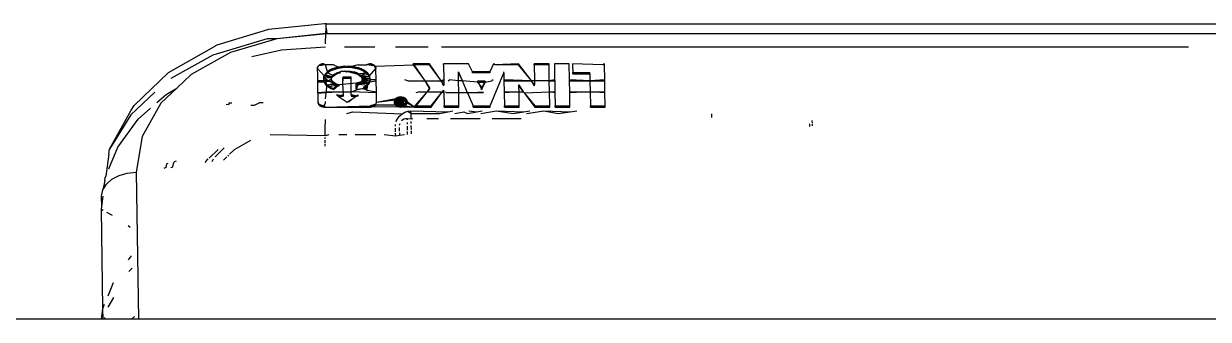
# Model space of a CAD drawing. Extents: x -4.2 to 4.2, y -5.7 to 5.7.
# Drawn here: x 0.38332 to 0.4137, y 1.72109 to 1.72867 of the extents above; entities that cross this region are included whole.
import ezdxf

# ---------------------------------------------------------------- set-up
doc = ezdxf.new("R2010")
doc.units = 0
doc.layers.get('0').update_dxf_attribs({"linetype": 'CONTINUOUS'})

msp = doc.modelspace()

# ---------------------------------------------------------------- linework, layer by layer
for p, q in [((0.391035, 1.728672), (0.3896, 1.728528)), ((0.39108, 1.728673), (0.391035, 1.728672)), ((0.391076, 1.728645), (0.39108, 1.728673)), ((0.39108, 1.728673), (0.423735, 1.728673)), ((0.3896, 1.728528), (0.38827, 1.728122)), ((0.391069, 1.728424), (0.389813, 1.728288)), ((0.39109, 1.728409), (0.389813, 1.728288)), ((0.391064, 1.728154), (0.391069, 1.728424)), ((0.391069, 1.728424), (0.391073, 1.728561)), ((0.391073, 1.728561), (0.391076, 1.728645)), ((0.391073, 1.728561), (0.39109, 1.728409)), ((0.423746, 1.728409), (0.39109, 1.728409)), ((0.387034, 1.727425), (0.388196, 1.728081)), ((0.389567, 1.728282), (0.388171, 1.727865)), ((0.38827, 1.728122), (0.388196, 1.728081)), ((0.389813, 1.728288), (0.388626, 1.727934)), ((0.389813, 1.728288), (0.389567, 1.728282)), ((0.389931, 1.728002), (0.391057, 1.728081)), ((0.391545, 1.728082), (0.392328, 1.728082)), ((0.392859, 1.728082), (0.393697, 1.728082)), ((0.394035, 1.728082), (0.413198, 1.728082)), ((0.388171, 1.727865), (0.387092, 1.727266)), ((0.388626, 1.727934), (0.387611, 1.72737)), ((0.38917, 1.727835), (0.389931, 1.728002)), ((0.39085, 1.727528), (0.390849, 1.7275)), ((0.390849, 1.7275), (0.390852, 1.727376)), ((0.390855, 1.727558), (0.39085, 1.727528)), ((0.391037, 1.727326), (0.39085, 1.727528)), ((0.390854, 1.72753), (0.390855, 1.727558)), ((0.390871, 1.727586), (0.390855, 1.727558)), ((0.39087, 1.727558), (0.390871, 1.727586)), ((0.390896, 1.72761), (0.390871, 1.727586)), ((0.390929, 1.727628), (0.390896, 1.72761)), ((0.390896, 1.72761), (0.390968, 1.727612)), ((0.390929, 1.727628), (0.39101, 1.727644)), ((0.390968, 1.72764), (0.390929, 1.727628)), ((0.390968, 1.727612), (0.390929, 1.727628)), ((0.390968, 1.727612), (0.39101, 1.727644)), ((0.39101, 1.727644), (0.390968, 1.72764)), ((0.39101, 1.727616), (0.390968, 1.72764)), ((0.390968, 1.727612), (0.390968, 1.72764)), ((0.39101, 1.727616), (0.390968, 1.727612)), ((0.39101, 1.727616), (0.39101, 1.727644)), ((0.391063, 1.727616), (0.39101, 1.727644)), ((0.391063, 1.727616), (0.39101, 1.727616)), ((0.391262, 1.727616), (0.391063, 1.727616)), ((0.391111, 1.727441), (0.391063, 1.727616)), ((0.391165, 1.727479), (0.391111, 1.727441)), ((0.391111, 1.727413), (0.391165, 1.727452)), ((0.391165, 1.727452), (0.391111, 1.727441)), ((0.39123, 1.727513), (0.391165, 1.727479)), ((0.391165, 1.727452), (0.39123, 1.727485)), ((0.39123, 1.727485), (0.391165, 1.727479)), ((0.391165, 1.727452), (0.391165, 1.727479)), ((0.391384, 1.727562), (0.39123, 1.727513)), ((0.39123, 1.727485), (0.391383, 1.727534)), ((0.391383, 1.727534), (0.39123, 1.727513)), ((0.39123, 1.727485), (0.39123, 1.727513)), ((0.391384, 1.727562), (0.391262, 1.727616)), ((0.391383, 1.727534), (0.391384, 1.727562)), ((0.391383, 1.727534), (0.391557, 1.727556)), ((0.391558, 1.727584), (0.391384, 1.727562)), ((0.391557, 1.727556), (0.391384, 1.727562)), ((0.391449, 1.727445), (0.391567, 1.72746)), ((0.391689, 1.727456), (0.391449, 1.727445)), ((0.39152, 1.727443), (0.391567, 1.72746)), ((0.391557, 1.727556), (0.391558, 1.727584)), ((0.391557, 1.727556), (0.391736, 1.727549)), ((0.391737, 1.727577), (0.391558, 1.727584)), ((0.391736, 1.727549), (0.391558, 1.727584)), ((0.391567, 1.72746), (0.391689, 1.727456)), ((0.391608, 1.72744), (0.391689, 1.727456)), ((0.391689, 1.727456), (0.391803, 1.727435)), ((0.391736, 1.727549), (0.391737, 1.727577)), ((0.391736, 1.727549), (0.391904, 1.727514)), ((0.391901, 1.727616), (0.391737, 1.727577)), ((0.391904, 1.727541), (0.391737, 1.727577)), ((0.391904, 1.727514), (0.391737, 1.727577)), ((0.391901, 1.727616), (0.392114, 1.727616)), ((0.391978, 1.727514), (0.391904, 1.727541)), ((0.391904, 1.727514), (0.391904, 1.727541)), ((0.391978, 1.727486), (0.391904, 1.727541)), ((0.391904, 1.727514), (0.391978, 1.727486)), ((0.392044, 1.727481), (0.391978, 1.727514)), ((0.391978, 1.727486), (0.391978, 1.727514)), ((0.392044, 1.727453), (0.391978, 1.727514)), ((0.391978, 1.727486), (0.392044, 1.727453)), ((0.3921, 1.727442), (0.392044, 1.727481)), ((0.392044, 1.727453), (0.392044, 1.727481)), ((0.3921, 1.727415), (0.392044, 1.727481)), ((0.392044, 1.727453), (0.3921, 1.727415)), ((0.392192, 1.727644), (0.392114, 1.727616)), ((0.392192, 1.727616), (0.392114, 1.727616)), ((0.392177, 1.727327), (0.392356, 1.727528)), ((0.392192, 1.727616), (0.392192, 1.727644)), ((0.392234, 1.727612), (0.392192, 1.727644)), ((0.392273, 1.727628), (0.392192, 1.727644)), ((0.392234, 1.72764), (0.392192, 1.727644)), ((0.392234, 1.727612), (0.392192, 1.727644)), ((0.392192, 1.727616), (0.392266, 1.727603)), ((0.392234, 1.727612), (0.392192, 1.727616)), ((0.392273, 1.727628), (0.392234, 1.72764)), ((0.39227, 1.727604), (0.392234, 1.72764)), ((0.392234, 1.727612), (0.392234, 1.72764)), ((0.392266, 1.727603), (0.392234, 1.727612)), ((0.392234, 1.727612), (0.392307, 1.72761)), ((0.392307, 1.72761), (0.392266, 1.727603)), ((0.392307, 1.72761), (0.392273, 1.727628)), ((0.392289, 1.727607), (0.392273, 1.727628)), ((0.392333, 1.727586), (0.392307, 1.72761)), ((0.39235, 1.727558), (0.392307, 1.727582)), ((0.392333, 1.727558), (0.39232, 1.727584)), ((0.392333, 1.727586), (0.393306, 1.727616)), ((0.39235, 1.727558), (0.392333, 1.727586)), ((0.392349, 1.72753), (0.392333, 1.727586)), ((0.392333, 1.727558), (0.392333, 1.727586)), ((0.392349, 1.72753), (0.39235, 1.727558)), ((0.392356, 1.727528), (0.39235, 1.727558)), ((0.392355, 1.7275), (0.39235, 1.727558)), ((0.392355, 1.7275), (0.392356, 1.727528)), ((0.39236, 1.727232), (0.392355, 1.7275)), ((0.393306, 1.727616), (0.393307, 1.727644)), ((0.393726, 1.727616), (0.393306, 1.727616)), ((0.393306, 1.727616), (0.393589, 1.727232)), ((0.393726, 1.727644), (0.393307, 1.727644)), ((0.393307, 1.727644), (0.393589, 1.727232)), ((0.393726, 1.727616), (0.393726, 1.727644)), ((0.394008, 1.727232), (0.393726, 1.727644)), ((0.394008, 1.727232), (0.393726, 1.727616)), ((0.394728, 1.727644), (0.394086, 1.727644)), ((0.394086, 1.727616), (0.394086, 1.727644)), ((0.394086, 1.727616), (0.394092, 1.727232)), ((0.394834, 1.727439), (0.394728, 1.727644)), ((0.395372, 1.727644), (0.395273, 1.727439)), ((0.395408, 1.727616), (0.395372, 1.727644)), ((0.396014, 1.727644), (0.395408, 1.727616)), ((0.396014, 1.727616), (0.395408, 1.727616)), ((0.396014, 1.727616), (0.396014, 1.727644)), ((0.396326, 1.727232), (0.396014, 1.727644)), ((0.396326, 1.727232), (0.396014, 1.727616)), ((0.396795, 1.727644), (0.396413, 1.727644)), ((0.396413, 1.727616), (0.396413, 1.727644)), ((0.396794, 1.727616), (0.396413, 1.727616)), ((0.396413, 1.727616), (0.39642, 1.727232)), ((0.396794, 1.727616), (0.396795, 1.727644)), ((0.396801, 1.727232), (0.396794, 1.727616)), ((0.396932, 1.727644), (0.396931, 1.727616)), ((0.396931, 1.727616), (0.396938, 1.727232)), ((0.397313, 1.727644), (0.396932, 1.727644)), ((0.397319, 1.727232), (0.397313, 1.727644)), ((0.397399, 1.727644), (0.397398, 1.727616)), ((0.397398, 1.727616), (0.397402, 1.727419)), ((0.398172, 1.727616), (0.397399, 1.727644)), ((0.398218, 1.727644), (0.398172, 1.727616)), ((0.398218, 1.727616), (0.398172, 1.727616)), ((0.398218, 1.727616), (0.398218, 1.727644)), ((0.398224, 1.727232), (0.398218, 1.727616)), ((0.386151, 1.726573), (0.387034, 1.727425)), ((0.387611, 1.72737), (0.387245, 1.727022)), ((0.390852, 1.727376), (0.390854, 1.72721)), ((0.391026, 1.72721), (0.390854, 1.72721)), ((0.390854, 1.72721), (0.390854, 1.727182)), ((0.390854, 1.727182), (0.391026, 1.727182)), ((0.390854, 1.727182), (0.390858, 1.726906)), ((0.391016, 1.72723), (0.391016, 1.727258)), ((0.391016, 1.727258), (0.391026, 1.72721)), ((0.39102, 1.727306), (0.391064, 1.727363)), ((0.391038, 1.727353), (0.39102, 1.727306)), ((0.39102, 1.727278), (0.391037, 1.727326)), ((0.391037, 1.727326), (0.39102, 1.727306)), ((0.39102, 1.727306), (0.39102, 1.727278)), ((0.391063, 1.727273), (0.39102, 1.727306)), ((0.39102, 1.727278), (0.39102, 1.727306)), ((0.391026, 1.72721), (0.39102, 1.727278)), ((0.391063, 1.727273), (0.39102, 1.727278)), ((0.391082, 1.727232), (0.391026, 1.72721)), ((0.391082, 1.727232), (0.391026, 1.727182)), ((0.391026, 1.72721), (0.391049, 1.727163)), ((0.391026, 1.727182), (0.391026, 1.72721)), ((0.391026, 1.727182), (0.391026, 1.72721)), ((0.391026, 1.727182), (0.391082, 1.727204)), ((0.391224, 1.727193), (0.391026, 1.727182)), ((0.391049, 1.727135), (0.391026, 1.727182)), ((0.391081, 1.727177), (0.391026, 1.727182)), ((0.391026, 1.727182), (0.391049, 1.727163)), ((0.391037, 1.727326), (0.391064, 1.727363)), ((0.391037, 1.727326), (0.391038, 1.727353)), ((0.391223, 1.727283), (0.391037, 1.727326)), ((0.391242, 1.727312), (0.391037, 1.727326)), ((0.391068, 1.727399), (0.391038, 1.727353)), ((0.391068, 1.727371), (0.391038, 1.727353)), ((0.391081, 1.727177), (0.391049, 1.727135)), ((0.391049, 1.727163), (0.391085, 1.727118)), ((0.391049, 1.727135), (0.391049, 1.727163)), ((0.391223, 1.727283), (0.391063, 1.727273)), ((0.391082, 1.727232), (0.391063, 1.727273)), ((0.391064, 1.727363), (0.391111, 1.727413)), ((0.391064, 1.727363), (0.391068, 1.727399)), ((0.391224, 1.727311), (0.391064, 1.727363)), ((0.391111, 1.727441), (0.391068, 1.727399)), ((0.391111, 1.727413), (0.391068, 1.727399)), ((0.391068, 1.727371), (0.391068, 1.727399)), ((0.391127, 1.727204), (0.391081, 1.727177)), ((0.391127, 1.727204), (0.391082, 1.727232)), ((0.391082, 1.727204), (0.391127, 1.727204)), ((0.391111, 1.727413), (0.391111, 1.727441)), ((0.391269, 1.727339), (0.391111, 1.727413)), ((0.391214, 1.727253), (0.391127, 1.727204)), ((0.391215, 1.727223), (0.391127, 1.727204)), ((0.391127, 1.727204), (0.391243, 1.727165)), ((0.391214, 1.727253), (0.391224, 1.727311)), ((0.391214, 1.727253), (0.391223, 1.727283)), ((0.391214, 1.727253), (0.391223, 1.727283)), ((0.391214, 1.727253), (0.391215, 1.727281)), ((0.391215, 1.727223), (0.391214, 1.727253)), ((0.391215, 1.727223), (0.391214, 1.727253)), ((0.391215, 1.727223), (0.391215, 1.727281)), ((0.391215, 1.727223), (0.391215, 1.727251)), ((0.391224, 1.727193), (0.391215, 1.727251)), ((0.391244, 1.727192), (0.391215, 1.727223)), ((0.391224, 1.727193), (0.391215, 1.727223)), ((0.391223, 1.727283), (0.391242, 1.72734)), ((0.391223, 1.727283), (0.391242, 1.727312)), ((0.391223, 1.727283), (0.391224, 1.727311)), ((0.391223, 1.727283), (0.391224, 1.727311)), ((0.391224, 1.727311), (0.391242, 1.72734)), ((0.391269, 1.727339), (0.391224, 1.727311)), ((0.391224, 1.727193), (0.391225, 1.727221)), ((0.391243, 1.727165), (0.391224, 1.727193)), ((0.391243, 1.727165), (0.391225, 1.727221)), ((0.391242, 1.72734), (0.391269, 1.727366)), ((0.391242, 1.727312), (0.391269, 1.727366)), ((0.391242, 1.727312), (0.391242, 1.72734)), ((0.391242, 1.727312), (0.391269, 1.727339)), ((0.391243, 1.727165), (0.391244, 1.727192)), ((0.391243, 1.727165), (0.391271, 1.727138)), ((0.391271, 1.727138), (0.391243, 1.727165)), ((0.391271, 1.727165), (0.391244, 1.727192)), ((0.391271, 1.727138), (0.391244, 1.727192)), ((0.391269, 1.727366), (0.391304, 1.727391)), ((0.391269, 1.727339), (0.391304, 1.727391)), ((0.391269, 1.727339), (0.391269, 1.727366)), ((0.391304, 1.727363), (0.391269, 1.727339)), ((0.391269, 1.727339), (0.391304, 1.727363)), ((0.391307, 1.727141), (0.391271, 1.727165)), ((0.391271, 1.727138), (0.391271, 1.727165)), ((0.391307, 1.727113), (0.391271, 1.727165)), ((0.391304, 1.727391), (0.391347, 1.727413)), ((0.391304, 1.727363), (0.391347, 1.727413)), ((0.391304, 1.727363), (0.391304, 1.727391)), ((0.391346, 1.727385), (0.391304, 1.727363)), ((0.391304, 1.727363), (0.391346, 1.727385)), ((0.391346, 1.727385), (0.391449, 1.727417)), ((0.391346, 1.727385), (0.391399, 1.727415)), ((0.391346, 1.727385), (0.391347, 1.727413)), ((0.391347, 1.727413), (0.391449, 1.727445)), ((0.391843, 1.727149), (0.391399, 1.727101)), ((0.391688, 1.727429), (0.391449, 1.727445)), ((0.391503, 1.727301), (0.391502, 1.727273)), ((0.391502, 1.727273), (0.391714, 1.727273)), ((0.391504, 1.727204), (0.391502, 1.727273)), ((0.391715, 1.727301), (0.391503, 1.727301)), ((0.391503, 1.727301), (0.391504, 1.727204)), ((0.391714, 1.727273), (0.391503, 1.727301)), ((0.391509, 1.726927), (0.391504, 1.727204)), ((0.391803, 1.727435), (0.391688, 1.727429)), ((0.391688, 1.727429), (0.391803, 1.727435)), ((0.391688, 1.727429), (0.391802, 1.727407)), ((0.391714, 1.727273), (0.391715, 1.727301)), ((0.391716, 1.727204), (0.391714, 1.727273)), ((0.39172, 1.726927), (0.391716, 1.727204)), ((0.391802, 1.727407), (0.391803, 1.727435)), ((0.391802, 1.727407), (0.391854, 1.727418)), ((0.391802, 1.727407), (0.391854, 1.727418)), ((0.391802, 1.727407), (0.391853, 1.72739)), ((0.391803, 1.727435), (0.391854, 1.727418)), ((0.391843, 1.727149), (0.391998, 1.727202)), ((0.391959, 1.727173), (0.391843, 1.727149)), ((0.391843, 1.727149), (0.391843, 1.727121)), ((0.391885, 1.727097), (0.391843, 1.727149)), ((0.391885, 1.727097), (0.391843, 1.727149)), ((0.391886, 1.727125), (0.391843, 1.727149)), ((0.391926, 1.727148), (0.391843, 1.727149)), ((0.391853, 1.72739), (0.391854, 1.727418)), ((0.391853, 1.72739), (0.3921, 1.727415)), ((0.391853, 1.72739), (0.391899, 1.727397)), ((0.391853, 1.72739), (0.391898, 1.72737)), ((0.391854, 1.727418), (0.391899, 1.727397)), ((0.391854, 1.727418), (0.391898, 1.72737)), ((0.391926, 1.727148), (0.391886, 1.727125)), ((0.391898, 1.72737), (0.391899, 1.727397)), ((0.391898, 1.72737), (0.391937, 1.727374)), ((0.391898, 1.72737), (0.391936, 1.727346)), ((0.391898, 1.72737), (0.391936, 1.727346)), ((0.391899, 1.727397), (0.391937, 1.727374)), ((0.391982, 1.727173), (0.391925, 1.72712)), ((0.391925, 1.72712), (0.391926, 1.727148)), ((0.391959, 1.727173), (0.391926, 1.727148)), ((0.391958, 1.727145), (0.391926, 1.727148)), ((0.391936, 1.727346), (0.391937, 1.727374)), ((0.391936, 1.727346), (0.391967, 1.727347)), ((0.391936, 1.727346), (0.391967, 1.727347)), ((0.391936, 1.727346), (0.391966, 1.72732)), ((0.391937, 1.727374), (0.391967, 1.727347)), ((0.391982, 1.727173), (0.391958, 1.727145)), ((0.391958, 1.727145), (0.391959, 1.727173)), ((0.391983, 1.7272), (0.391959, 1.727173)), ((0.391966, 1.72732), (0.391967, 1.727347)), ((0.391966, 1.72732), (0.392177, 1.727327)), ((0.391966, 1.72732), (0.391988, 1.727291)), ((0.391967, 1.727347), (0.3921, 1.727415)), ((0.391967, 1.727347), (0.392144, 1.727373)), ((0.391967, 1.727347), (0.391989, 1.727319)), ((0.392202, 1.727232), (0.391982, 1.727173)), ((0.391998, 1.727202), (0.391982, 1.727173)), ((0.391982, 1.727173), (0.391983, 1.7272)), ((0.391982, 1.727173), (0.392194, 1.727183)), ((0.391982, 1.727173), (0.392173, 1.727137)), ((0.391988, 1.727291), (0.392177, 1.727327)), ((0.391989, 1.727319), (0.391988, 1.727291)), ((0.391988, 1.727291), (0.391989, 1.727319)), ((0.391988, 1.727291), (0.392196, 1.72728)), ((0.391988, 1.727291), (0.392001, 1.727262)), ((0.391988, 1.727291), (0.392001, 1.727262)), ((0.392001, 1.727262), (0.391998, 1.727229)), ((0.391998, 1.727202), (0.392202, 1.727232)), ((0.392004, 1.727232), (0.391998, 1.727202)), ((0.391998, 1.727229), (0.391998, 1.727202)), ((0.391998, 1.727202), (0.391998, 1.727229)), ((0.391998, 1.727202), (0.392194, 1.727183)), ((0.392001, 1.727262), (0.392001, 1.72729)), ((0.392001, 1.727262), (0.392196, 1.72728)), ((0.392001, 1.727262), (0.392202, 1.727232)), ((0.392001, 1.727262), (0.392004, 1.727232)), ((0.392004, 1.727232), (0.392005, 1.727259)), ((0.392004, 1.727232), (0.392202, 1.727232)), ((0.392145, 1.7274), (0.3921, 1.727442)), ((0.3921, 1.727415), (0.3921, 1.727442)), ((0.392144, 1.727373), (0.3921, 1.727442)), ((0.3921, 1.727415), (0.392144, 1.727373)), ((0.392139, 1.727092), (0.392173, 1.727164)), ((0.392139, 1.72712), (0.392173, 1.727164)), ((0.392144, 1.727373), (0.392145, 1.7274)), ((0.392144, 1.727373), (0.392177, 1.727327)), ((0.392177, 1.727355), (0.392145, 1.7274)), ((0.392177, 1.727327), (0.392145, 1.7274)), ((0.392173, 1.727164), (0.392157, 1.727116)), ((0.392173, 1.727164), (0.392202, 1.727232)), ((0.392173, 1.727137), (0.392195, 1.727211)), ((0.392194, 1.727183), (0.392173, 1.727137)), ((0.392173, 1.727137), (0.392173, 1.727164)), ((0.392197, 1.727308), (0.392177, 1.727355)), ((0.392177, 1.727327), (0.392177, 1.727355)), ((0.392196, 1.72728), (0.392177, 1.727355)), ((0.392177, 1.727327), (0.392196, 1.72728)), ((0.392194, 1.727183), (0.392202, 1.727259)), ((0.392202, 1.727232), (0.392194, 1.727183)), ((0.392194, 1.727183), (0.392195, 1.727211)), ((0.392194, 1.727183), (0.39236, 1.727204)), ((0.392195, 1.727211), (0.392202, 1.727259)), ((0.392196, 1.72728), (0.392197, 1.727308)), ((0.392196, 1.72728), (0.392197, 1.727308)), ((0.392196, 1.72728), (0.392202, 1.727232)), ((0.392202, 1.727232), (0.392197, 1.727308)), ((0.392202, 1.727232), (0.392202, 1.727259)), ((0.39236, 1.727232), (0.392202, 1.727232)), ((0.39236, 1.727204), (0.39236, 1.727232)), ((0.392364, 1.726927), (0.39236, 1.727204)), ((0.393174, 1.727204), (0.393097, 1.727232)), ((0.393174, 1.727204), (0.393608, 1.727204)), ((0.393589, 1.727232), (0.393608, 1.727204)), ((0.393608, 1.727204), (0.393725, 1.727032)), ((0.393608, 1.727204), (0.393725, 1.727004)), ((0.393608, 1.727204), (0.394027, 1.727204)), ((0.394027, 1.727204), (0.394008, 1.727232)), ((0.394092, 1.727232), (0.394027, 1.727204)), ((0.394094, 1.727105), (0.394027, 1.727204)), ((0.394094, 1.727078), (0.394027, 1.727204)), ((0.394027, 1.727204), (0.394093, 1.727204)), ((0.394092, 1.727232), (0.394093, 1.727204)), ((0.394093, 1.727204), (0.394094, 1.727105)), ((0.394206, 1.727204), (0.394237, 1.727232)), ((0.394474, 1.727204), (0.394237, 1.727232)), ((0.39447, 1.72741), (0.39447, 1.727438)), ((0.39447, 1.727438), (0.394559, 1.727232)), ((0.39447, 1.72741), (0.394559, 1.727232)), ((0.394474, 1.727232), (0.39447, 1.72741)), ((0.394474, 1.727204), (0.394474, 1.727232)), ((0.394571, 1.727204), (0.394474, 1.727204)), ((0.394479, 1.726899), (0.394474, 1.727204)), ((0.394559, 1.727232), (0.394571, 1.727204)), ((0.394956, 1.727174), (0.394571, 1.727204)), ((0.394703, 1.726899), (0.394571, 1.727204)), ((0.395273, 1.727439), (0.394834, 1.727439)), ((0.394834, 1.727411), (0.394834, 1.727439)), ((0.395272, 1.727411), (0.394834, 1.727411)), ((0.394957, 1.727202), (0.394956, 1.727174)), ((0.394956, 1.727174), (0.395156, 1.727174)), ((0.394956, 1.727174), (0.39508, 1.727021)), ((0.395156, 1.727202), (0.394957, 1.727202)), ((0.394957, 1.727202), (0.39506, 1.727005)), ((0.395156, 1.727174), (0.394957, 1.727202)), ((0.39506, 1.727005), (0.395156, 1.727202)), ((0.395156, 1.727174), (0.39508, 1.727021)), ((0.395156, 1.727174), (0.395324, 1.727204)), ((0.395156, 1.727202), (0.395156, 1.727174)), ((0.395273, 1.727439), (0.395272, 1.727411)), ((0.395286, 1.726563), (0.395635, 1.72741)), ((0.395361, 1.727232), (0.395324, 1.727204)), ((0.395635, 1.72741), (0.395636, 1.727438)), ((0.395635, 1.72741), (0.395638, 1.727232)), ((0.396347, 1.727204), (0.395638, 1.727232)), ((0.395638, 1.727232), (0.395638, 1.727204)), ((0.395638, 1.727204), (0.396347, 1.727204)), ((0.395638, 1.727204), (0.395643, 1.726927)), ((0.396347, 1.727204), (0.396326, 1.727232)), ((0.396422, 1.727105), (0.396347, 1.727204)), ((0.396421, 1.727078), (0.396347, 1.727204)), ((0.39642, 1.727204), (0.396347, 1.727204)), ((0.39642, 1.727232), (0.39642, 1.727204)), ((0.39642, 1.727204), (0.396422, 1.727105)), ((0.396801, 1.727204), (0.39642, 1.727204)), ((0.396938, 1.727232), (0.396801, 1.727204)), ((0.396801, 1.727204), (0.396801, 1.727232)), ((0.396801, 1.727204), (0.396939, 1.727204)), ((0.396806, 1.726927), (0.396801, 1.727204)), ((0.396938, 1.727232), (0.396939, 1.727204)), ((0.396939, 1.727204), (0.396943, 1.726927)), ((0.397844, 1.727204), (0.397319, 1.727232)), ((0.39732, 1.727204), (0.397319, 1.727232)), ((0.39732, 1.727204), (0.397844, 1.727204)), ((0.397324, 1.726927), (0.39732, 1.727204)), ((0.397402, 1.727419), (0.397841, 1.727419)), ((0.397402, 1.727391), (0.397402, 1.727419)), ((0.397402, 1.727391), (0.39784, 1.727391)), ((0.39784, 1.727391), (0.397841, 1.727419)), ((0.39784, 1.727391), (0.397843, 1.727232)), ((0.397843, 1.727232), (0.397844, 1.727204)), ((0.398224, 1.727232), (0.397844, 1.727204)), ((0.397844, 1.727204), (0.398224, 1.727204)), ((0.397844, 1.727204), (0.397848, 1.726927)), ((0.398224, 1.727204), (0.398224, 1.727232)), ((0.398228, 1.726927), (0.398224, 1.727204)), ((0.386679, 1.726919), (0.386066, 1.726338)), ((0.386736, 1.726652), (0.386969, 1.726858)), ((0.387245, 1.727022), (0.386837, 1.726636)), ((0.386969, 1.726858), (0.387245, 1.727022)), ((0.390858, 1.726906), (0.391076, 1.726927)), ((0.390858, 1.726906), (0.390859, 1.726879)), ((0.391077, 1.726899), (0.390859, 1.726879)), ((0.390859, 1.726879), (0.390863, 1.72668)), ((0.391085, 1.72709), (0.391049, 1.727135)), ((0.391049, 1.727135), (0.391085, 1.727118)), ((0.391061, 1.726748), (0.391077, 1.726899)), ((0.391085, 1.72709), (0.391076, 1.726927)), ((0.391076, 1.726927), (0.391509, 1.726927)), ((0.391076, 1.726927), (0.391077, 1.726899)), ((0.391509, 1.726927), (0.391077, 1.726899)), ((0.391271, 1.727138), (0.391085, 1.72709)), ((0.391085, 1.727118), (0.391134, 1.727077)), ((0.391085, 1.72709), (0.391085, 1.727118)), ((0.391307, 1.727113), (0.391085, 1.72709)), ((0.391133, 1.727049), (0.391085, 1.72709)), ((0.391085, 1.72709), (0.391134, 1.727077)), ((0.39135, 1.727092), (0.391133, 1.727049)), ((0.391133, 1.727049), (0.391134, 1.727077)), ((0.391192, 1.727013), (0.391133, 1.727049)), ((0.391133, 1.727049), (0.391193, 1.72704)), ((0.391134, 1.727077), (0.391193, 1.72704)), ((0.391192, 1.727013), (0.391193, 1.72704)), ((0.391261, 1.726981), (0.391192, 1.727013)), ((0.391192, 1.727013), (0.391261, 1.727009)), ((0.391192, 1.727013), (0.391261, 1.727009)), ((0.391193, 1.72704), (0.391261, 1.727009)), ((0.391261, 1.726981), (0.391399, 1.727101)), ((0.39135, 1.727092), (0.391261, 1.726981)), ((0.391261, 1.727009), (0.39135, 1.727092)), ((0.391261, 1.727009), (0.391261, 1.726981)), ((0.391271, 1.727138), (0.391307, 1.727141)), ((0.391307, 1.727113), (0.391271, 1.727138)), ((0.39135, 1.727119), (0.391307, 1.727141)), ((0.391307, 1.727113), (0.391307, 1.727141)), ((0.39135, 1.727092), (0.391307, 1.727141)), ((0.39135, 1.727092), (0.391307, 1.727113)), ((0.391383, 1.726817), (0.39134, 1.726845)), ((0.391509, 1.726817), (0.39134, 1.726845)), ((0.391399, 1.727101), (0.39135, 1.727119)), ((0.39135, 1.727092), (0.39135, 1.727119)), ((0.391399, 1.727073), (0.39135, 1.727119)), ((0.39135, 1.727092), (0.391399, 1.727101)), ((0.391399, 1.727073), (0.39135, 1.727092)), ((0.391399, 1.727073), (0.39135, 1.727092)), ((0.39151, 1.726845), (0.391383, 1.726817)), ((0.391399, 1.727101), (0.391399, 1.727073)), ((0.391509, 1.726927), (0.39172, 1.726927)), ((0.391509, 1.726927), (0.39151, 1.726845)), ((0.39151, 1.726845), (0.391509, 1.726817)), ((0.39172, 1.726927), (0.391845, 1.726968)), ((0.392365, 1.726899), (0.39172, 1.726927)), ((0.391722, 1.726845), (0.39172, 1.726927)), ((0.391722, 1.726845), (0.391721, 1.726817)), ((0.39185, 1.726817), (0.391722, 1.726845)), ((0.391891, 1.726817), (0.391722, 1.726845)), ((0.391846, 1.726996), (0.391843, 1.727121)), ((0.391843, 1.727121), (0.391885, 1.727097)), ((0.392035, 1.727014), (0.391845, 1.726968)), ((0.391846, 1.726996), (0.391845, 1.726968)), ((0.391885, 1.727097), (0.391846, 1.726996)), ((0.391846, 1.726996), (0.392035, 1.727014)), ((0.39185, 1.726817), (0.391891, 1.726845)), ((0.391885, 1.727097), (0.391886, 1.727125)), ((0.391885, 1.727097), (0.391925, 1.72712)), ((0.391925, 1.72712), (0.391885, 1.727097)), ((0.391925, 1.72712), (0.391886, 1.727125)), ((0.391891, 1.726845), (0.391891, 1.726817)), ((0.391958, 1.727145), (0.391925, 1.72712)), ((0.391925, 1.72712), (0.392139, 1.727092)), ((0.391958, 1.727145), (0.392173, 1.727137)), ((0.392035, 1.727014), (0.392093, 1.727078)), ((0.392035, 1.727042), (0.392093, 1.727078)), ((0.392092, 1.727051), (0.392035, 1.727014)), ((0.392116, 1.726968), (0.392035, 1.727042)), ((0.392035, 1.727042), (0.392035, 1.727014)), ((0.392117, 1.726996), (0.392035, 1.727042)), ((0.392035, 1.727014), (0.392066, 1.726996)), ((0.392116, 1.726968), (0.392066, 1.726996)), ((0.392066, 1.726996), (0.392117, 1.726996)), ((0.392092, 1.727051), (0.392139, 1.72712)), ((0.392139, 1.727092), (0.392092, 1.727051)), ((0.392092, 1.727051), (0.392093, 1.727078)), ((0.392092, 1.727051), (0.392117, 1.726996)), ((0.392093, 1.727078), (0.392139, 1.72712)), ((0.392093, 1.727078), (0.392117, 1.726996)), ((0.392117, 1.726996), (0.392116, 1.726968)), ((0.392116, 1.726968), (0.392364, 1.726927)), ((0.392139, 1.72712), (0.392117, 1.726996)), ((0.392173, 1.727137), (0.392139, 1.727092)), ((0.392139, 1.727092), (0.392139, 1.72712)), ((0.392157, 1.727116), (0.392139, 1.727092)), ((0.392365, 1.726899), (0.392364, 1.726927)), ((0.392369, 1.72668), (0.392365, 1.726899)), ((0.393642, 1.726899), (0.393355, 1.726563)), ((0.393642, 1.726899), (0.393355, 1.726536)), ((0.393472, 1.726927), (0.393381, 1.726899)), ((0.393472, 1.726927), (0.393664, 1.726927)), ((0.393664, 1.726927), (0.393642, 1.726899)), ((0.393725, 1.727032), (0.393664, 1.726927)), ((0.393725, 1.727004), (0.393664, 1.726927)), ((0.393664, 1.726927), (0.394061, 1.726927)), ((0.393725, 1.727032), (0.393725, 1.727004)), ((0.393774, 1.726536), (0.394039, 1.726899)), ((0.393774, 1.726563), (0.394039, 1.726899)), ((0.394039, 1.726899), (0.394097, 1.726927)), ((0.394039, 1.726899), (0.394061, 1.726927)), ((0.394061, 1.726927), (0.394096, 1.726971)), ((0.394061, 1.726927), (0.394097, 1.726927)), ((0.394061, 1.726927), (0.394098, 1.726899)), ((0.394094, 1.727078), (0.394094, 1.727105)), ((0.394097, 1.726927), (0.394096, 1.726971)), ((0.394097, 1.726927), (0.394098, 1.726899)), ((0.394098, 1.726899), (0.394103, 1.726563)), ((0.394139, 1.726927), (0.394165, 1.726899)), ((0.394479, 1.726899), (0.394165, 1.726899)), ((0.394484, 1.726563), (0.394479, 1.726899)), ((0.394703, 1.726899), (0.394479, 1.726899)), ((0.394703, 1.726899), (0.3951, 1.726927)), ((0.394703, 1.726899), (0.394847, 1.726563)), ((0.395114, 1.726899), (0.394703, 1.726899)), ((0.39508, 1.727021), (0.395059, 1.726977)), ((0.395059, 1.726977), (0.39506, 1.727005)), ((0.395643, 1.726927), (0.396024, 1.726927)), ((0.396024, 1.726927), (0.395643, 1.726899)), ((0.395643, 1.726927), (0.395643, 1.726899)), ((0.395643, 1.726899), (0.395649, 1.726563)), ((0.396021, 1.727074), (0.396022, 1.727102)), ((0.396024, 1.726927), (0.396021, 1.727074)), ((0.396021, 1.727074), (0.396133, 1.726927)), ((0.396022, 1.727102), (0.396133, 1.726927)), ((0.396024, 1.726899), (0.396024, 1.726927)), ((0.396024, 1.726927), (0.396133, 1.726927)), ((0.39603, 1.726563), (0.396024, 1.726899)), ((0.396133, 1.726927), (0.396154, 1.726899)), ((0.396154, 1.726899), (0.396806, 1.726927)), ((0.396154, 1.726899), (0.39643, 1.726563)), ((0.396154, 1.726899), (0.39643, 1.726536)), ((0.396421, 1.727078), (0.396422, 1.727105)), ((0.396806, 1.726927), (0.396943, 1.726927)), ((0.396943, 1.726899), (0.396806, 1.726927)), ((0.396811, 1.726563), (0.396806, 1.726927)), ((0.396943, 1.726927), (0.396943, 1.726899)), ((0.396943, 1.726899), (0.396949, 1.726563)), ((0.397324, 1.726927), (0.397848, 1.726927)), ((0.397325, 1.726899), (0.397324, 1.726927)), ((0.397848, 1.726927), (0.397325, 1.726899)), ((0.39733, 1.726563), (0.397325, 1.726899)), ((0.397848, 1.726927), (0.398228, 1.726927)), ((0.398229, 1.726899), (0.397848, 1.726927)), ((0.397848, 1.726927), (0.397854, 1.726563)), ((0.398229, 1.726899), (0.398228, 1.726927)), ((0.398235, 1.726563), (0.398229, 1.726899)), ((0.386072, 1.726456), (0.386151, 1.726573)), ((0.386837, 1.726636), (0.386356, 1.72578)), ((0.388571, 1.726596), (0.38851, 1.726597)), ((0.388593, 1.726643), (0.388571, 1.726596)), ((0.388593, 1.726643), (0.388656, 1.726643)), ((0.389147, 1.726582), (0.38924, 1.72658)), ((0.38924, 1.72658), (0.38936, 1.726646)), ((0.389462, 1.726646), (0.38936, 1.726646)), ((0.390863, 1.72668), (0.390869, 1.72665)), ((0.390868, 1.726622), (0.390869, 1.72665)), ((0.390869, 1.72665), (0.390885, 1.726621)), ((0.390885, 1.726621), (0.390885, 1.726594)), ((0.390885, 1.726621), (0.390911, 1.72657)), ((0.390885, 1.726621), (0.390911, 1.726597)), ((0.390885, 1.726594), (0.390885, 1.726621)), ((0.390885, 1.726594), (0.390911, 1.726597)), ((0.390885, 1.726594), (0.390911, 1.72657)), ((0.390911, 1.726597), (0.391027, 1.726563)), ((0.390911, 1.726597), (0.390945, 1.726579)), ((0.390911, 1.72657), (0.390911, 1.726597)), ((0.390911, 1.72657), (0.390945, 1.726579)), ((0.390911, 1.72657), (0.390945, 1.726551)), ((0.390945, 1.726579), (0.391027, 1.726563)), ((0.390945, 1.726579), (0.390985, 1.726567)), ((0.390945, 1.726551), (0.390945, 1.726579)), ((0.390945, 1.726551), (0.390985, 1.726567)), ((0.390945, 1.726551), (0.390984, 1.72654)), ((0.390984, 1.72654), (0.390985, 1.726567)), ((0.390984, 1.72654), (0.391027, 1.726563)), ((0.390984, 1.72654), (0.391027, 1.726563)), ((0.390984, 1.72654), (0.391026, 1.726536)), ((0.390985, 1.726567), (0.391027, 1.726563)), ((0.391026, 1.726536), (0.391027, 1.726563)), ((0.391027, 1.726563), (0.391061, 1.726646)), ((0.39106, 1.726536), (0.391027, 1.726563)), ((0.39106, 1.726536), (0.392209, 1.726563)), ((0.391061, 1.726646), (0.391061, 1.726675)), ((0.391383, 1.726817), (0.391509, 1.726817)), ((0.391383, 1.726817), (0.391619, 1.726663)), ((0.391619, 1.726663), (0.39185, 1.726817)), ((0.39185, 1.726817), (0.391651, 1.726657)), ((0.391721, 1.726817), (0.39185, 1.726817)), ((0.391891, 1.726817), (0.39185, 1.726817)), ((0.392208, 1.726536), (0.392209, 1.726563)), ((0.39225, 1.72654), (0.392208, 1.726536)), ((0.392208, 1.726536), (0.39225, 1.72654)), ((0.392945, 1.72654), (0.392208, 1.726536)), ((0.392323, 1.726597), (0.392209, 1.726563)), ((0.39229, 1.726579), (0.392209, 1.726563)), ((0.392209, 1.726563), (0.392251, 1.726567)), ((0.39225, 1.72654), (0.392209, 1.726563)), ((0.39225, 1.72654), (0.392209, 1.726563)), ((0.39225, 1.72654), (0.392251, 1.726567)), ((0.39225, 1.72654), (0.392289, 1.726551)), ((0.392251, 1.726567), (0.39229, 1.726579)), ((0.392289, 1.726551), (0.392251, 1.726567)), ((0.392289, 1.726551), (0.39229, 1.726579)), ((0.392289, 1.726551), (0.392322, 1.72657)), ((0.39229, 1.726579), (0.392323, 1.726597)), ((0.392322, 1.72657), (0.39229, 1.726579)), ((0.392348, 1.726621), (0.392322, 1.72657)), ((0.392322, 1.72657), (0.392323, 1.726597)), ((0.392322, 1.72657), (0.392348, 1.726594)), ((0.392323, 1.726597), (0.392348, 1.726621)), ((0.392348, 1.726621), (0.392364, 1.72665)), ((0.392348, 1.726594), (0.392348, 1.726621)), ((0.392348, 1.726594), (0.392348, 1.726621)), ((0.392348, 1.726594), (0.392846, 1.726594)), ((0.392363, 1.726622), (0.392364, 1.72665)), ((0.392844, 1.72671), (0.392364, 1.72665)), ((0.392364, 1.72665), (0.392369, 1.72668)), ((0.392903, 1.726753), (0.392368, 1.726652)), ((0.392828, 1.726682), (0.392823, 1.726652)), ((0.392824, 1.72668), (0.392823, 1.726652)), ((0.392823, 1.726652), (0.392829, 1.726622)), ((0.392829, 1.72671), (0.392824, 1.72668)), ((0.392856, 1.726705), (0.392824, 1.72668)), ((0.392856, 1.726655), (0.392824, 1.72668)), ((0.392824, 1.72668), (0.39283, 1.72665)), ((0.392844, 1.72671), (0.392828, 1.726682)), ((0.392829, 1.72671), (0.392828, 1.726682)), ((0.392845, 1.726738), (0.392829, 1.72671)), ((0.392829, 1.72671), (0.392869, 1.726728)), ((0.392829, 1.726622), (0.39283, 1.72665)), ((0.392829, 1.726622), (0.392846, 1.726594)), ((0.39283, 1.72665), (0.39287, 1.726631)), ((0.39283, 1.72665), (0.392846, 1.726621)), ((0.392845, 1.726738), (0.392844, 1.72671)), ((0.392869, 1.726734), (0.392844, 1.72671)), ((0.39287, 1.726762), (0.392845, 1.726738)), ((0.392845, 1.726738), (0.39289, 1.726748)), ((0.392846, 1.726621), (0.392892, 1.726611)), ((0.392846, 1.726621), (0.392873, 1.726597)), ((0.392846, 1.726621), (0.392846, 1.726594)), ((0.392873, 1.726597), (0.392846, 1.726594)), ((0.392846, 1.726594), (0.392872, 1.72657)), ((0.392856, 1.726705), (0.392851, 1.726652)), ((0.392851, 1.72668), (0.392851, 1.726652)), ((0.392851, 1.72668), (0.392856, 1.726627)), ((0.392851, 1.72668), (0.392856, 1.726655)), ((0.392929, 1.726647), (0.392851, 1.726652)), ((0.392851, 1.726652), (0.392856, 1.726627)), ((0.392947, 1.726639), (0.392851, 1.726652)), ((0.392869, 1.726728), (0.392855, 1.726677)), ((0.392855, 1.726677), (0.392856, 1.726705)), ((0.392868, 1.7267), (0.392855, 1.726677)), ((0.392855, 1.726677), (0.392947, 1.726639)), ((0.392869, 1.726728), (0.392856, 1.726705)), ((0.392856, 1.726655), (0.392856, 1.726627)), ((0.392856, 1.726655), (0.39287, 1.726604)), ((0.392856, 1.726655), (0.39287, 1.726631)), ((0.392856, 1.726627), (0.392929, 1.726647)), ((0.392915, 1.726629), (0.392856, 1.726627)), ((0.392856, 1.726627), (0.39287, 1.726604)), ((0.39289, 1.726748), (0.392868, 1.7267)), ((0.392869, 1.726728), (0.392868, 1.7267)), ((0.392889, 1.72672), (0.392868, 1.7267)), ((0.392868, 1.7267), (0.39291, 1.726714)), ((0.392868, 1.7267), (0.392947, 1.726639)), ((0.392942, 1.726764), (0.392869, 1.726734)), ((0.39287, 1.726762), (0.392869, 1.726734)), ((0.392903, 1.726753), (0.392869, 1.726734)), ((0.39289, 1.726748), (0.392869, 1.726728)), ((0.392903, 1.72678), (0.39287, 1.726762)), ((0.39287, 1.726762), (0.392917, 1.726763)), ((0.39287, 1.726762), (0.392903, 1.726753)), ((0.39287, 1.726631), (0.39287, 1.726604)), ((0.39287, 1.726631), (0.392891, 1.726584)), ((0.39287, 1.726631), (0.392892, 1.726611)), ((0.39287, 1.726604), (0.392915, 1.726629)), ((0.392941, 1.72661), (0.39287, 1.726604)), ((0.392919, 1.72661), (0.39287, 1.726604)), ((0.39287, 1.726604), (0.392891, 1.726584)), ((0.392873, 1.726597), (0.392872, 1.72657)), ((0.392906, 1.726579), (0.392872, 1.72657)), ((0.392872, 1.72657), (0.392906, 1.726551)), ((0.392873, 1.726597), (0.39292, 1.726596)), ((0.392873, 1.726597), (0.392906, 1.726579)), ((0.392917, 1.726763), (0.392889, 1.72672)), ((0.39289, 1.726748), (0.392889, 1.72672)), ((0.392917, 1.726735), (0.392889, 1.72672)), ((0.392889, 1.72672), (0.392935, 1.726714)), ((0.392917, 1.726763), (0.39289, 1.726748)), ((0.392892, 1.726611), (0.392891, 1.726584)), ((0.392891, 1.726584), (0.392941, 1.72661)), ((0.392959, 1.726602), (0.392891, 1.726584)), ((0.392944, 1.726592), (0.392891, 1.726584)), ((0.392891, 1.726584), (0.392919, 1.726568)), ((0.392892, 1.726611), (0.392919, 1.726568)), ((0.392892, 1.726611), (0.39292, 1.726596)), ((0.392942, 1.726792), (0.392903, 1.72678)), ((0.392903, 1.72678), (0.39295, 1.726773)), ((0.392903, 1.72678), (0.392903, 1.726753)), ((0.392903, 1.72678), (0.392942, 1.726764)), ((0.392942, 1.726764), (0.392903, 1.726753)), ((0.392906, 1.726579), (0.392953, 1.726586)), ((0.392906, 1.726579), (0.392946, 1.726567)), ((0.392906, 1.726579), (0.392906, 1.726551)), ((0.392946, 1.726567), (0.392906, 1.726551)), ((0.392906, 1.726551), (0.392945, 1.72654)), ((0.39291, 1.726741), (0.392966, 1.726686)), ((0.39291, 1.726741), (0.392944, 1.72668)), ((0.39291, 1.726714), (0.392936, 1.726741)), ((0.39291, 1.726714), (0.39291, 1.726741)), ((0.392947, 1.726639), (0.39291, 1.726741)), ((0.39291, 1.726714), (0.392947, 1.726639)), ((0.392915, 1.726629), (0.392919, 1.726664)), ((0.392916, 1.726646), (0.392941, 1.726662)), ((0.392916, 1.726646), (0.392948, 1.726633)), ((0.392919, 1.72661), (0.392916, 1.726646)), ((0.392941, 1.72661), (0.392916, 1.726646)), ((0.39295, 1.726773), (0.392917, 1.726735)), ((0.39295, 1.726773), (0.392917, 1.726763)), ((0.392917, 1.726763), (0.392917, 1.726735)), ((0.392949, 1.726745), (0.392917, 1.726735)), ((0.393051, 1.726735), (0.392917, 1.726735)), ((0.392917, 1.726735), (0.393026, 1.726714)), ((0.392917, 1.726735), (0.392935, 1.726714)), ((0.392944, 1.72668), (0.392919, 1.726664)), ((0.392919, 1.726664), (0.392959, 1.72667)), ((0.392919, 1.726568), (0.392959, 1.726602)), ((0.39292, 1.726596), (0.392919, 1.726568)), ((0.392919, 1.726568), (0.392952, 1.726559)), ((0.39292, 1.726596), (0.392952, 1.726559)), ((0.39292, 1.726596), (0.392953, 1.726586)), ((0.392929, 1.726647), (0.392944, 1.72668)), ((0.392935, 1.726714), (0.392936, 1.726741)), ((0.392965, 1.726658), (0.392935, 1.726714)), ((0.392935, 1.726714), (0.392966, 1.726686)), ((0.392935, 1.726714), (0.393026, 1.726714)), ((0.392966, 1.726686), (0.392936, 1.726741)), ((0.392941, 1.726662), (0.392937, 1.726626)), ((0.392937, 1.726646), (0.392941, 1.72661)), ((0.392937, 1.726626), (0.393027, 1.726642)), ((0.392937, 1.726626), (0.393028, 1.726602)), ((0.392941, 1.72661), (0.393028, 1.726602)), ((0.392984, 1.726796), (0.392942, 1.726792)), ((0.392942, 1.726792), (0.392984, 1.726776)), ((0.392942, 1.726792), (0.392942, 1.726764)), ((0.392942, 1.726792), (0.392984, 1.726768)), ((0.392984, 1.726768), (0.392942, 1.726764)), ((0.392947, 1.726639), (0.392944, 1.72668)), ((0.392944, 1.726592), (0.392948, 1.726633)), ((0.392946, 1.726567), (0.392945, 1.72654)), ((0.392988, 1.726563), (0.392945, 1.72654)), ((0.392987, 1.726536), (0.392945, 1.72654)), ((0.392945, 1.72654), (0.392987, 1.726536)), ((0.392946, 1.726567), (0.392987, 1.726583)), ((0.392946, 1.726567), (0.392988, 1.726563)), ((0.392947, 1.726639), (0.392959, 1.72667)), ((0.392947, 1.726639), (0.393027, 1.726642)), ((0.392948, 1.726633), (0.392959, 1.726602)), ((0.392948, 1.726633), (0.393028, 1.72663)), ((0.392984, 1.726776), (0.392949, 1.726745)), ((0.39295, 1.726773), (0.392949, 1.726745)), ((0.392984, 1.726748), (0.392949, 1.726745)), ((0.393051, 1.726735), (0.392949, 1.726745)), ((0.393019, 1.726745), (0.392949, 1.726745)), ((0.392984, 1.726776), (0.39295, 1.726773)), ((0.392952, 1.726559), (0.392959, 1.726602)), ((0.392953, 1.726586), (0.392952, 1.726559)), ((0.392952, 1.726559), (0.393022, 1.726559)), ((0.392952, 1.726559), (0.392987, 1.726555)), ((0.392953, 1.726586), (0.392987, 1.726555)), ((0.392953, 1.726586), (0.392987, 1.726583)), ((0.393027, 1.726642), (0.392959, 1.72667)), ((0.393028, 1.72667), (0.392959, 1.72667)), ((0.392959, 1.726602), (0.393028, 1.72663)), ((0.393028, 1.726602), (0.392959, 1.726602)), ((0.392959, 1.726602), (0.39305, 1.726589)), ((0.393022, 1.726559), (0.392959, 1.726602)), ((0.393054, 1.726568), (0.392959, 1.726602)), ((0.392963, 1.726617), (0.393028, 1.72663)), ((0.392963, 1.726617), (0.39305, 1.726617)), ((0.39305, 1.726589), (0.392963, 1.726617)), ((0.393026, 1.726714), (0.392965, 1.726658)), ((0.392966, 1.726686), (0.392965, 1.726658)), ((0.392965, 1.726658), (0.393027, 1.726686)), ((0.393027, 1.726658), (0.392965, 1.726658)), ((0.392966, 1.726686), (0.393028, 1.72667)), ((0.393027, 1.726686), (0.392966, 1.726686)), ((0.393026, 1.726792), (0.392984, 1.726796)), ((0.392984, 1.726796), (0.392984, 1.726768)), ((0.392984, 1.726796), (0.393026, 1.726764)), ((0.393026, 1.726792), (0.392984, 1.726776)), ((0.393019, 1.726773), (0.392984, 1.726776)), ((0.392984, 1.726776), (0.392984, 1.726748)), ((0.393019, 1.726773), (0.392984, 1.726748)), ((0.393026, 1.726764), (0.392984, 1.726768)), ((0.393019, 1.726745), (0.392984, 1.726748)), ((0.392987, 1.726536), (0.39305, 1.726589)), ((0.392987, 1.726583), (0.393022, 1.726586)), ((0.392987, 1.726583), (0.392987, 1.726555)), ((0.392987, 1.726583), (0.393022, 1.726559)), ((0.39303, 1.726567), (0.392987, 1.726583)), ((0.39303, 1.726567), (0.392987, 1.726536)), ((0.392988, 1.726563), (0.392987, 1.726536)), ((0.392987, 1.726555), (0.393022, 1.726559)), ((0.392987, 1.726536), (0.393029, 1.72654)), ((0.392988, 1.726563), (0.39303, 1.726567)), ((0.393065, 1.72678), (0.393019, 1.726773)), ((0.393052, 1.726763), (0.393019, 1.726773)), ((0.393019, 1.726773), (0.393019, 1.726745)), ((0.393052, 1.726763), (0.393019, 1.726745)), ((0.393051, 1.726735), (0.393019, 1.726745)), ((0.393022, 1.726586), (0.393054, 1.726596)), ((0.393022, 1.726586), (0.393022, 1.726559)), ((0.393022, 1.726586), (0.393054, 1.726568)), ((0.393068, 1.726579), (0.393022, 1.726586)), ((0.393022, 1.726559), (0.393054, 1.726568)), ((0.393065, 1.72678), (0.393026, 1.726792)), ((0.393026, 1.726792), (0.393026, 1.726764)), ((0.393026, 1.726792), (0.393065, 1.726753)), ((0.393065, 1.726753), (0.393026, 1.726764)), ((0.393026, 1.726741), (0.393027, 1.726686)), ((0.393026, 1.726714), (0.393048, 1.726741)), ((0.393026, 1.726714), (0.393026, 1.726741)), ((0.393027, 1.726658), (0.393026, 1.726741)), ((0.393051, 1.726735), (0.393026, 1.726714)), ((0.393026, 1.726714), (0.393027, 1.726658)), ((0.393048, 1.726741), (0.393027, 1.726686)), ((0.39305, 1.726617), (0.393027, 1.726686)), ((0.393027, 1.726658), (0.393027, 1.726686)), ((0.393028, 1.72667), (0.393027, 1.726642)), ((0.393027, 1.726642), (0.393028, 1.726602)), ((0.393028, 1.726602), (0.393028, 1.72667)), ((0.393028, 1.72663), (0.393028, 1.72667)), ((0.393028, 1.72667), (0.39305, 1.726617)), ((0.393028, 1.72663), (0.393028, 1.726602)), ((0.393068, 1.726579), (0.393029, 1.72654)), ((0.39303, 1.726567), (0.393029, 1.72654)), ((0.393029, 1.72654), (0.393068, 1.726551)), ((0.393029, 1.72654), (0.393355, 1.726536)), ((0.39303, 1.726567), (0.393068, 1.726579)), ((0.39305, 1.726617), (0.393048, 1.726741)), ((0.393048, 1.726714), (0.393048, 1.726741)), ((0.393079, 1.72672), (0.393048, 1.726714)), ((0.39305, 1.726589), (0.393048, 1.726714)), ((0.39312, 1.726652), (0.393048, 1.726714)), ((0.393048, 1.726714), (0.39305, 1.726617)), ((0.393115, 1.726677), (0.393048, 1.726714)), ((0.393101, 1.7267), (0.393048, 1.726714)), ((0.39312, 1.726652), (0.39305, 1.726589)), ((0.393116, 1.726627), (0.39305, 1.726589)), ((0.39305, 1.726589), (0.39305, 1.726617)), ((0.393103, 1.726604), (0.39305, 1.726589)), ((0.39305, 1.726589), (0.393101, 1.72657)), ((0.393081, 1.726584), (0.39305, 1.726589)), ((0.393052, 1.726763), (0.393051, 1.726735)), ((0.39308, 1.726748), (0.393051, 1.726735)), ((0.393079, 1.72672), (0.393051, 1.726735)), ((0.39308, 1.726748), (0.393052, 1.726763)), ((0.393099, 1.726762), (0.393052, 1.726763)), ((0.393054, 1.726596), (0.393082, 1.726611)), ((0.393102, 1.726597), (0.393054, 1.726596)), ((0.393054, 1.726596), (0.393054, 1.726568)), ((0.393054, 1.726596), (0.393081, 1.726584)), ((0.393054, 1.726568), (0.393081, 1.726584)), ((0.393099, 1.726762), (0.393065, 1.72678)), ((0.393065, 1.72678), (0.393065, 1.726753)), ((0.393065, 1.72678), (0.393099, 1.726734)), ((0.393099, 1.726734), (0.393065, 1.726753)), ((0.393068, 1.726579), (0.393102, 1.726597)), ((0.393102, 1.726597), (0.393068, 1.726551)), ((0.393068, 1.726579), (0.393068, 1.726551)), ((0.393068, 1.726551), (0.393101, 1.72657)), ((0.393068, 1.726551), (0.393355, 1.726536)), ((0.39308, 1.726748), (0.393079, 1.72672)), ((0.393101, 1.7267), (0.393079, 1.72672)), ((0.393102, 1.726728), (0.39308, 1.726748)), ((0.393125, 1.726738), (0.39308, 1.726748)), ((0.393082, 1.726611), (0.393081, 1.726584)), ((0.393081, 1.726584), (0.393103, 1.726604)), ((0.393082, 1.726611), (0.393103, 1.726631)), ((0.393127, 1.726621), (0.393082, 1.726611)), ((0.393125, 1.726738), (0.393099, 1.726762)), ((0.393099, 1.726762), (0.393099, 1.726734)), ((0.393099, 1.726762), (0.393125, 1.72671)), ((0.393125, 1.72671), (0.393099, 1.726734)), ((0.393102, 1.726728), (0.393101, 1.7267)), ((0.393115, 1.726677), (0.393101, 1.7267)), ((0.393127, 1.726621), (0.393101, 1.72657)), ((0.393102, 1.726597), (0.393101, 1.72657)), ((0.393101, 1.72657), (0.393127, 1.726594)), ((0.393101, 1.72657), (0.393355, 1.726536)), ((0.393115, 1.726705), (0.393102, 1.726728)), ((0.393142, 1.72671), (0.393102, 1.726728)), ((0.393102, 1.726597), (0.393127, 1.726621)), ((0.393103, 1.726631), (0.393116, 1.726655)), ((0.393143, 1.72665), (0.393103, 1.726631)), ((0.393103, 1.726631), (0.393103, 1.726604)), ((0.393103, 1.726604), (0.393116, 1.726627)), ((0.39312, 1.72668), (0.393115, 1.726705)), ((0.393115, 1.726705), (0.393115, 1.726677)), ((0.393148, 1.72668), (0.393115, 1.726705)), ((0.39312, 1.726652), (0.393115, 1.726677)), ((0.393148, 1.72668), (0.393116, 1.726655)), ((0.393116, 1.726655), (0.393116, 1.726627)), ((0.39312, 1.72668), (0.39312, 1.726652)), ((0.393142, 1.72671), (0.393125, 1.726738)), ((0.393125, 1.726738), (0.393125, 1.72671)), ((0.393125, 1.726738), (0.393141, 1.726682)), ((0.393141, 1.726682), (0.393125, 1.72671)), ((0.393127, 1.726621), (0.393143, 1.72665)), ((0.393143, 1.72665), (0.393127, 1.726594)), ((0.393127, 1.726594), (0.393142, 1.726622)), ((0.393127, 1.726621), (0.393127, 1.726594)), ((0.393142, 1.72671), (0.393141, 1.726682)), ((0.393141, 1.726682), (0.393355, 1.726536)), ((0.393147, 1.726652), (0.393141, 1.726682)), ((0.393148, 1.72668), (0.393142, 1.72671)), ((0.393142, 1.72671), (0.393147, 1.726652)), ((0.393148, 1.72668), (0.393142, 1.726622)), ((0.393142, 1.726622), (0.393147, 1.726652)), ((0.393143, 1.72665), (0.393142, 1.726622)), ((0.393143, 1.72665), (0.393148, 1.72668)), ((0.393148, 1.72668), (0.393147, 1.726652)), ((0.393147, 1.726652), (0.393355, 1.726536)), ((0.393355, 1.726563), (0.393774, 1.726563)), ((0.393355, 1.726536), (0.393355, 1.726563)), ((0.393774, 1.726536), (0.393774, 1.726563)), ((0.394102, 1.726536), (0.394103, 1.726563)), ((0.394103, 1.726563), (0.394484, 1.726563)), ((0.394483, 1.726536), (0.394484, 1.726563)), ((0.394847, 1.726563), (0.395286, 1.726563)), ((0.394847, 1.726536), (0.394847, 1.726563)), ((0.395285, 1.726536), (0.395286, 1.726563)), ((0.395649, 1.726563), (0.39603, 1.726563)), ((0.395649, 1.726536), (0.395649, 1.726563)), ((0.39603, 1.726536), (0.39603, 1.726563)), ((0.39643, 1.726563), (0.396811, 1.726563)), ((0.39643, 1.726536), (0.39643, 1.726563)), ((0.396811, 1.726536), (0.396811, 1.726563)), ((0.396948, 1.726536), (0.396949, 1.726563)), ((0.396949, 1.726563), (0.39733, 1.726563)), ((0.397329, 1.726536), (0.39733, 1.726563)), ((0.397853, 1.726536), (0.397854, 1.726563)), ((0.397854, 1.726563), (0.398235, 1.726563)), ((0.398234, 1.726536), (0.398235, 1.726563)), ((0.38552, 1.725452), (0.386072, 1.726456)), ((0.386066, 1.726338), (0.38552, 1.725452)), ((0.386256, 1.726226), (0.386571, 1.726506)), ((0.391026, 1.726536), (0.39106, 1.726536)), ((0.39106, 1.726536), (0.392208, 1.726536)), ((0.391606, 1.726368), (0.39176, 1.726411)), ((0.39176, 1.726411), (0.393026, 1.726363)), ((0.392884, 1.726189), (0.39292, 1.726255)), ((0.39292, 1.726255), (0.392968, 1.726313)), ((0.392968, 1.726313), (0.393026, 1.726363)), ((0.393026, 1.726363), (0.393096, 1.726402)), ((0.393096, 1.726402), (0.393173, 1.726426)), ((0.393151, 1.726236), (0.393112, 1.726232)), ((0.393151, 1.726236), (0.393151, 1.726207)), ((0.393257, 1.726228), (0.393151, 1.726236)), ((0.393173, 1.726426), (0.393251, 1.726435)), ((0.393173, 1.726426), (0.393253, 1.726368)), ((0.393253, 1.726368), (0.393251, 1.726435)), ((0.393251, 1.726435), (0.394202, 1.726411)), ((0.393257, 1.726228), (0.393253, 1.726368)), ((0.393253, 1.726368), (0.39398, 1.726368)), ((0.393299, 1.726236), (0.393257, 1.726228)), ((0.393355, 1.726536), (0.393774, 1.726536)), ((0.393957, 1.726236), (0.393659, 1.726236)), ((0.39398, 1.726368), (0.394202, 1.726411)), ((0.394102, 1.726536), (0.394483, 1.726536)), ((0.394202, 1.726411), (0.394325, 1.726435)), ((0.395024, 1.726236), (0.39427, 1.726236)), ((0.394375, 1.726368), (0.394607, 1.726411)), ((0.394607, 1.726411), (0.394702, 1.726368)), ((0.394702, 1.726368), (0.394944, 1.726411)), ((0.394737, 1.726435), (0.394944, 1.726411)), ((0.394847, 1.726536), (0.395285, 1.726536)), ((0.394944, 1.726411), (0.395078, 1.726435)), ((0.395045, 1.726368), (0.395296, 1.726411)), ((0.395296, 1.726411), (0.395436, 1.726435)), ((0.39608, 1.726236), (0.395337, 1.726236)), ((0.395436, 1.726435), (0.396146, 1.726411)), ((0.395436, 1.726435), (0.395871, 1.726368)), ((0.395649, 1.726536), (0.39603, 1.726536)), ((0.395871, 1.726368), (0.396146, 1.726411)), ((0.396146, 1.726411), (0.396299, 1.726435)), ((0.396214, 1.726368), (0.396499, 1.726411)), ((0.39643, 1.726536), (0.396811, 1.726536)), ((0.396499, 1.726411), (0.396657, 1.726435)), ((0.396657, 1.726435), (0.397336, 1.726411)), ((0.396657, 1.726435), (0.397028, 1.726368)), ((0.396948, 1.726536), (0.397329, 1.726536)), ((0.397028, 1.726368), (0.397336, 1.726411)), ((0.397336, 1.726411), (0.397508, 1.726435)), ((0.397853, 1.726536), (0.398234, 1.726536)), ((0.400962, 1.726357), (0.400962, 1.726271)), ((0.38573, 1.725505), (0.386256, 1.726226)), ((0.391053, 1.725801), (0.391055, 1.725981)), ((0.391055, 1.725981), (0.391057, 1.726215)), ((0.392853, 1.726049), (0.392858, 1.726088)), ((0.392857, 1.725899), (0.392855, 1.725995)), ((0.392872, 1.726153), (0.392884, 1.726189)), ((0.392955, 1.726084), (0.392952, 1.726058)), ((0.392952, 1.726012), (0.392953, 1.725914)), ((0.392963, 1.726108), (0.392955, 1.726084)), ((0.393039, 1.726202), (0.393011, 1.72618)), ((0.393073, 1.726221), (0.393039, 1.726202)), ((0.393112, 1.726232), (0.393073, 1.726221)), ((0.393152, 1.726143), (0.393153, 1.726094)), ((0.393154, 1.726046), (0.393155, 1.725945)), ((0.39326, 1.726112), (0.393258, 1.726162)), ((0.393264, 1.725962), (0.393261, 1.726064)), ((0.403472, 1.726104), (0.403473, 1.726039)), ((0.403537, 1.726188), (0.403539, 1.726124)), ((0.40354, 1.726098), (0.403541, 1.726051)), ((0.386356, 1.72578), (0.386202, 1.724862)), ((0.389134, 1.725679), (0.388716, 1.725439)), ((0.391053, 1.725801), (0.389637, 1.72582)), ((0.39105, 1.725617), (0.391051, 1.725688)), ((0.391051, 1.725721), (0.391052, 1.725756)), ((0.391147, 1.72582), (0.391053, 1.725801)), ((0.391606, 1.72582), (0.391398, 1.72582)), ((0.392349, 1.72582), (0.391824, 1.72582)), ((0.39286, 1.725788), (0.392567, 1.72582)), ((0.39286, 1.725788), (0.392858, 1.725863)), ((0.392955, 1.725802), (0.39286, 1.725788)), ((0.392954, 1.725878), (0.392955, 1.725802)), ((0.393085, 1.72582), (0.392955, 1.725802)), ((0.393156, 1.725908), (0.393157, 1.72583)), ((0.393267, 1.725845), (0.393265, 1.725924)), ((0.3855, 1.725331), (0.385429, 1.724766)), ((0.3855, 1.725331), (0.38552, 1.725452)), ((0.385505, 1.724954), (0.38573, 1.725505)), ((0.388075, 1.725225), (0.38831, 1.72545)), ((0.388457, 1.725491), (0.388229, 1.725255)), ((0.388716, 1.725439), (0.3886, 1.725327)), ((0.391049, 1.725536), (0.391049, 1.725591)), ((0.386979, 1.725079), (0.386966, 1.724981)), ((0.386979, 1.725079), (0.387028, 1.725093)), ((0.387138, 1.724993), (0.387175, 1.725134)), ((0.387225, 1.725147), (0.387175, 1.725134)), ((0.387984, 1.72511), (0.387987, 1.72514)), ((0.387987, 1.72514), (0.388053, 1.725203)), ((0.388178, 1.725199), (0.388144, 1.725133)), ((0.388531, 1.725259), (0.388443, 1.725174)), ((0.388572, 1.725299), (0.388551, 1.725279)), ((0.385401, 1.724639), (0.385411, 1.724723)), ((0.385411, 1.724723), (0.385429, 1.724766)), ((0.385581, 1.724683), (0.385764, 1.724781)), ((0.385764, 1.724781), (0.385975, 1.724842)), ((0.385975, 1.724842), (0.386202, 1.724862)), ((0.386202, 1.724862), (0.386259, 1.721092)), ((0.386966, 1.724981), (0.386913, 1.724961)), ((0.387092, 1.724986), (0.387138, 1.724993)), ((0.385401, 1.724639), (0.385351, 1.72441)), ((0.385351, 1.72441), (0.38544, 1.724557)), ((0.38544, 1.724557), (0.385581, 1.724683)), ((0.385318, 1.724251), (0.385351, 1.72441)), ((0.385321, 1.723986), (0.385318, 1.724251)), ((0.385321, 1.723986), (0.385353, 1.724248)), ((0.385312, 1.723909), (0.385321, 1.723986)), ((0.385359, 1.723884), (0.385312, 1.723909)), ((0.385349, 1.721366), (0.385312, 1.723909)), ((0.385595, 1.723755), (0.385451, 1.723833)), ((0.386047, 1.723444), (0.385996, 1.723492)), ((0.386009, 1.722617), (0.386084, 1.722719)), ((0.386014, 1.722319), (0.3861, 1.722401)), ((0.385484, 1.721697), (0.385621, 1.722035)), ((0.385349, 1.721366), (0.385395, 1.721479)), ((0.385488, 1.721402), (0.385627, 1.72165)), ((0.385316, 1.721092), (0.298917, 1.721092)), ((0.385316, 1.721092), (0.385349, 1.721366)), ((0.385354, 1.721092), (0.385316, 1.721092)), ((0.385354, 1.721092), (0.385349, 1.721366)), ((0.385392, 1.721092), (0.385354, 1.721092)), ((0.385392, 1.721092), (0.3854, 1.72114)), ((0.386085, 1.721092), (0.385392, 1.721092)), ((0.386085, 1.721092), (0.386163, 1.721163)), ((0.386259, 1.721092), (0.386085, 1.721092)), ((0.428811, 1.721092), (0.386259, 1.721092))]:
    msp.add_line(p, q)

doc.saveas('drawing.dxf')
